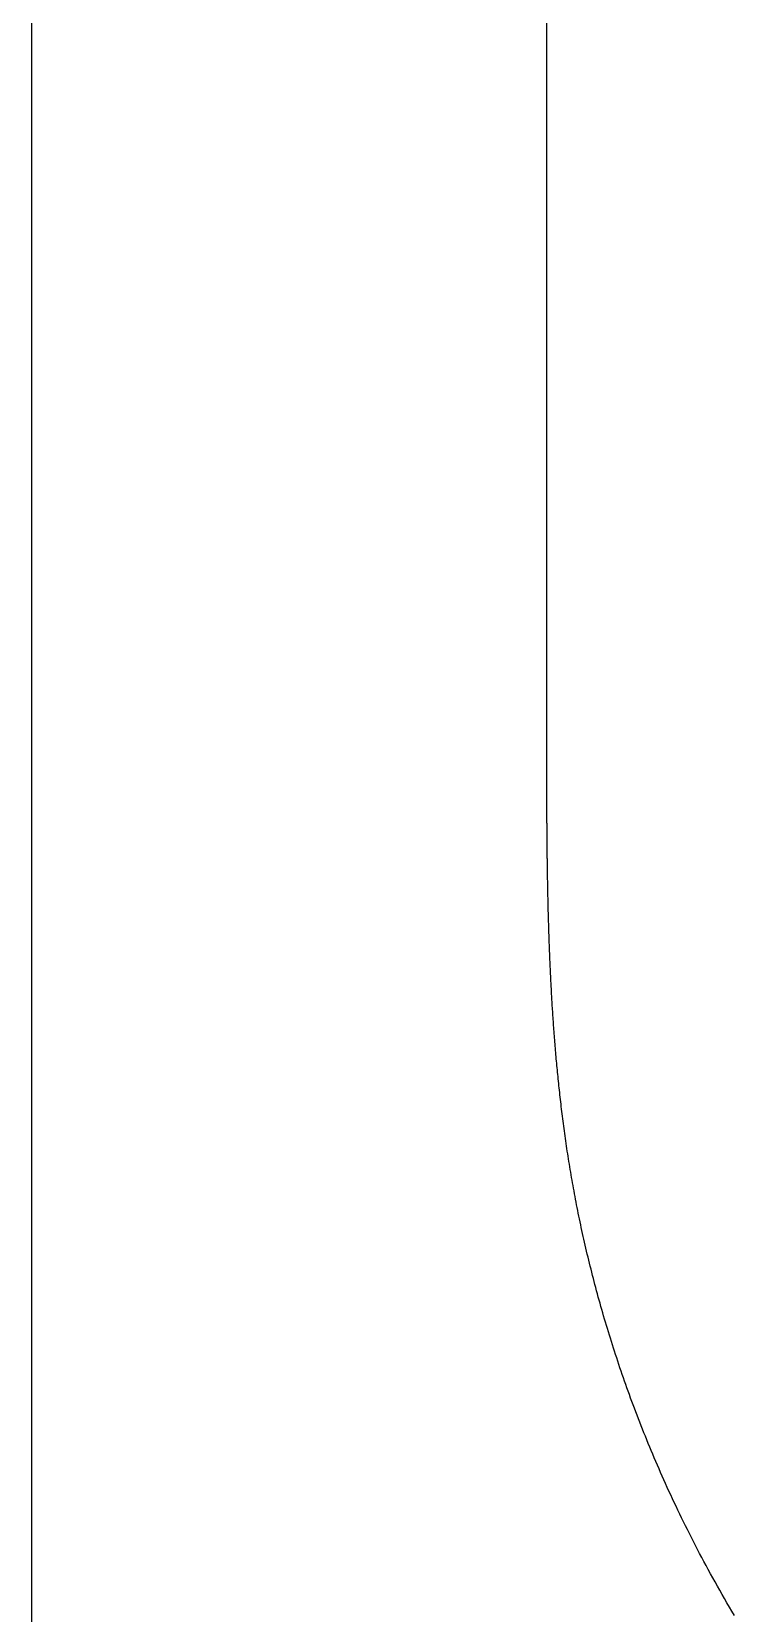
# Model space of a CAD drawing. Extents: x 45 to 235, y 1 to 395.
# Drawn here: x 44.63 to 57.13, y 310.57 to 338.69 of the extents above; entities that cross this region are included whole.
import ezdxf

# ---------------------------------------------------------------- set-up
doc = ezdxf.new("R2010")
doc.units = 0

msp = doc.modelspace()

# ---------------------------------------------------------------- linework, layer by layer
at = {"layer": 'Layer 1'}
for p, q in [((44.6336, 356.5), (44.6336, 39.4004)), ((53.7921, 330.236), (53.7921, 354.538)), ((53.7921, 330.223), (53.7921, 330.236)), ((53.7921, 330.21), (53.7921, 330.223)), ((53.7921, 330.197), (53.7921, 330.21)), ((53.7921, 330.184), (53.7921, 330.197)), ((53.7921, 330.17), (53.7921, 330.184)), ((53.7921, 330.156), (53.7921, 330.17)), ((53.7921, 330.142), (53.7921, 330.156)), ((53.7921, 330.128), (53.7921, 330.142)), ((53.7921, 330.114), (53.7921, 330.128)), ((53.7921, 330.099), (53.7921, 330.114)), ((53.7921, 330.085), (53.7921, 330.099)), ((53.7921, 330.069), (53.7921, 330.085)), ((53.7921, 330.054), (53.7921, 330.069)), ((53.7921, 330.039), (53.7921, 330.054)), ((53.7921, 330.023), (53.7921, 330.039)), ((53.7921, 330.007), (53.7921, 330.023)), ((53.7921, 329.991), (53.7921, 330.007)), ((53.7921, 329.975), (53.7921, 329.991)), ((53.7921, 329.958), (53.7921, 329.975)), ((53.7921, 329.942), (53.7921, 329.958)), ((53.7921, 329.925), (53.7921, 329.942)), ((53.7921, 329.907), (53.7921, 329.925)), ((53.7921, 329.89), (53.7921, 329.907)), ((53.7921, 329.872), (53.7921, 329.89)), ((53.7921, 329.855), (53.7921, 329.872)), ((53.7921, 329.837), (53.7921, 329.855)), ((53.7921, 329.818), (53.7921, 329.837)), ((53.7921, 329.8), (53.7921, 329.818)), ((53.7921, 329.781), (53.7921, 329.8)), ((53.7921, 329.763), (53.7921, 329.781)), ((53.7921, 329.744), (53.7921, 329.763)), ((53.7921, 329.725), (53.7921, 329.744)), ((53.7921, 329.705), (53.7921, 329.725)), ((53.7921, 329.686), (53.7921, 329.705)), ((53.7921, 329.667), (53.7921, 329.686)), ((53.7921, 329.647), (53.7921, 329.667)), ((53.7921, 329.627), (53.7921, 329.647)), ((53.7921, 329.607), (53.7921, 329.627)), ((53.7921, 329.587), (53.7921, 329.607)), ((53.7921, 329.567), (53.7921, 329.587)), ((53.7921, 329.547), (53.7921, 329.567)), ((53.7921, 329.526), (53.7921, 329.547)), ((53.7921, 329.506), (53.7921, 329.526)), ((53.7921, 329.485), (53.7921, 329.506)), ((53.7921, 329.464), (53.7921, 329.485)), ((53.7921, 329.443), (53.7921, 329.464)), ((53.7921, 329.422), (53.7921, 329.443)), ((53.7921, 329.401), (53.7921, 329.422)), ((53.7921, 329.38), (53.7921, 329.401)), ((53.7921, 329.359), (53.7921, 329.38)), ((53.7921, 329.337), (53.7921, 329.359)), ((53.7921, 329.316), (53.7921, 329.337)), ((53.7921, 329.294), (53.7921, 329.316)), ((53.7921, 329.273), (53.7921, 329.294)), ((53.7921, 329.251), (53.7921, 329.273)), ((53.7921, 329.229), (53.7921, 329.251)), ((53.7921, 329.207), (53.7921, 329.229)), ((53.7921, 329.185), (53.7921, 329.207)), ((53.7921, 329.163), (53.7921, 329.185)), ((53.7921, 329.141), (53.7921, 329.163)), ((53.7921, 329.119), (53.7921, 329.141)), ((53.7921, 329.097), (53.7921, 329.119)), ((53.7921, 329.075), (53.7921, 329.097)), ((53.7921, 329.052), (53.7921, 329.075)), ((53.7921, 329.03), (53.7921, 329.052)), ((53.7921, 329.008), (53.7921, 329.03)), ((53.7921, 328.985), (53.7921, 329.008)), ((53.7921, 328.963), (53.7921, 328.985)), ((53.7921, 328.941), (53.7921, 328.963)), ((53.7921, 328.918), (53.7921, 328.941)), ((53.7921, 328.896), (53.7921, 328.918)), ((53.7921, 328.873), (53.7921, 328.896)), ((53.7921, 328.851), (53.7921, 328.873)), ((53.7921, 328.828), (53.7921, 328.851)), ((53.7921, 328.806), (53.7921, 328.828)), ((53.7921, 328.784), (53.7921, 328.806)), ((53.7921, 328.761), (53.7921, 328.784)), ((53.7921, 328.739), (53.7921, 328.761)), ((53.7921, 328.716), (53.7921, 328.739)), ((53.7921, 328.694), (53.7921, 328.716)), ((53.7921, 328.672), (53.7921, 328.694)), ((53.7921, 328.65), (53.7921, 328.672)), ((53.7921, 328.627), (53.7921, 328.65)), ((53.7921, 328.605), (53.7921, 328.627)), ((53.7921, 328.583), (53.7921, 328.605)), ((53.7921, 328.561), (53.7921, 328.583)), ((53.7921, 328.539), (53.7921, 328.561)), ((53.7921, 328.518), (53.7921, 328.539)), ((53.7922, 328.496), (53.7921, 328.518)), ((53.7922, 328.474), (53.7922, 328.496)), ((53.7922, 328.453), (53.7922, 328.474)), ((53.7922, 328.431), (53.7922, 328.453)), ((53.7922, 328.41), (53.7922, 328.431)), ((53.7922, 328.389), (53.7922, 328.41)), ((53.7922, 328.368), (53.7922, 328.389)), ((53.7922, 328.347), (53.7922, 328.368)), ((53.7922, 328.326), (53.7922, 328.347)), ((53.7922, 328.306), (53.7922, 328.326)), ((53.7922, 328.285), (53.7922, 328.306)), ((53.7922, 328.265), (53.7922, 328.285)), ((53.7922, 328.245), (53.7922, 328.265)), ((53.7922, 328.225), (53.7922, 328.245)), ((53.7922, 328.205), (53.7922, 328.225)), ((53.7922, 328.185), (53.7922, 328.205)), ((53.7922, 328.165), (53.7922, 328.185)), ((53.7922, 328.145), (53.7922, 328.165)), ((53.7922, 328.126), (53.7922, 328.145)), ((53.7922, 328.106), (53.7922, 328.126)), ((53.7922, 328.087), (53.7922, 328.106)), ((53.7922, 328.068), (53.7922, 328.087)), ((53.7922, 328.049), (53.7922, 328.068)), ((53.7922, 328.03), (53.7922, 328.049)), ((53.7922, 328.011), (53.7922, 328.03)), ((53.7922, 327.992), (53.7922, 328.011)), ((53.7922, 327.973), (53.7922, 327.992)), ((53.7922, 327.954), (53.7922, 327.973)), ((53.7922, 327.936), (53.7922, 327.954)), ((53.7922, 327.917), (53.7922, 327.936)), ((53.7922, 327.899), (53.7922, 327.917)), ((53.7922, 327.881), (53.7922, 327.899)), ((53.7922, 327.862), (53.7922, 327.881)), ((53.7922, 327.844), (53.7922, 327.862)), ((53.7922, 327.826), (53.7922, 327.844)), ((53.7922, 327.808), (53.7922, 327.826)), ((53.7922, 327.791), (53.7922, 327.808)), ((53.7922, 327.773), (53.7922, 327.791)), ((53.7922, 327.755), (53.7922, 327.773)), ((53.7922, 327.738), (53.7922, 327.755)), ((53.7922, 327.72), (53.7922, 327.738)), ((53.7922, 327.703), (53.7922, 327.72)), ((53.7922, 327.686), (53.7922, 327.703)), ((53.7922, 327.669), (53.7922, 327.686)), ((53.7922, 327.652), (53.7922, 327.669)), ((53.7922, 327.635), (53.7922, 327.652)), ((53.7922, 327.618), (53.7922, 327.635)), ((53.7922, 327.601), (53.7922, 327.618)), ((53.7922, 327.585), (53.7922, 327.601)), ((53.7922, 327.568), (53.7922, 327.585)), ((53.7922, 327.552), (53.7922, 327.568)), ((53.7922, 327.535), (53.7922, 327.552)), ((53.7922, 327.519), (53.7922, 327.535)), ((53.7922, 327.503), (53.7922, 327.519)), ((53.7922, 327.487), (53.7922, 327.503)), ((53.7922, 327.471), (53.7922, 327.487)), ((53.7922, 327.455), (53.7922, 327.471)), ((53.7922, 327.439), (53.7922, 327.455)), ((53.7922, 327.423), (53.7922, 327.439)), ((53.7922, 327.407), (53.7922, 327.423)), ((53.7922, 327.392), (53.7922, 327.407)), ((53.7922, 327.376), (53.7922, 327.392)), ((53.7922, 327.361), (53.7922, 327.376)), ((53.7922, 327.345), (53.7922, 327.361)), ((53.7922, 327.33), (53.7922, 327.345)), ((53.7922, 327.315), (53.7922, 327.33)), ((53.7922, 327.299), (53.7922, 327.315)), ((53.7922, 327.284), (53.7922, 327.299)), ((53.7922, 327.269), (53.7922, 327.284)), ((53.7922, 327.254), (53.7922, 327.269)), ((53.7922, 327.239), (53.7922, 327.254)), ((53.7922, 327.224), (53.7922, 327.239)), ((53.7922, 327.209), (53.7922, 327.224)), ((53.7922, 327.194), (53.7922, 327.209)), ((53.7922, 327.179), (53.7922, 327.194)), ((53.7922, 327.164), (53.7922, 327.179)), ((53.7922, 327.15), (53.7922, 327.164)), ((53.7922, 327.135), (53.7922, 327.15)), ((53.7922, 327.12), (53.7922, 327.135)), ((53.7922, 327.105), (53.7922, 327.12)), ((53.7922, 327.091), (53.7922, 327.105)), ((53.7922, 327.076), (53.7922, 327.091)), ((53.7922, 327.061), (53.7922, 327.076)), ((53.7922, 327.046), (53.7922, 327.061)), ((53.7922, 327.032), (53.7922, 327.046)), ((53.7922, 327.017), (53.7922, 327.032)), ((53.7922, 327.002), (53.7922, 327.017)), ((53.7922, 326.988), (53.7922, 327.002)), ((53.7922, 326.973), (53.7922, 326.988)), ((53.7922, 326.959), (53.7922, 326.973)), ((53.7922, 326.944), (53.7922, 326.959)), ((53.7922, 326.929), (53.7922, 326.944)), ((53.7922, 326.915), (53.7922, 326.929)), ((53.7922, 326.9), (53.7922, 326.915)), ((53.7922, 326.886), (53.7922, 326.9)), ((53.7922, 326.871), (53.7922, 326.886)), ((53.7922, 326.856), (53.7922, 326.871)), ((53.7922, 326.842), (53.7922, 326.856)), ((53.7922, 326.827), (53.7922, 326.842)), ((53.7922, 326.813), (53.7922, 326.827)), ((53.7922, 326.798), (53.7922, 326.813)), ((53.7922, 326.783), (53.7922, 326.798)), ((53.7922, 326.769), (53.7922, 326.783)), ((53.7922, 326.754), (53.7922, 326.769)), ((53.7922, 326.74), (53.7922, 326.754)), ((53.7922, 326.725), (53.7922, 326.74)), ((53.7922, 326.71), (53.7922, 326.725)), ((53.7922, 326.696), (53.7922, 326.71)), ((53.7922, 326.681), (53.7922, 326.696)), ((53.7922, 326.666), (53.7922, 326.681)), ((53.7922, 326.652), (53.7922, 326.666)), ((53.7922, 326.637), (53.7922, 326.652)), ((53.7921, 326.492), (53.7922, 326.506)), ((53.7921, 326.477), (53.7921, 326.492)), ((53.7921, 326.463), (53.7921, 326.477)), ((53.7921, 326.449), (53.7921, 326.463)), ((53.7921, 326.434), (53.7921, 326.449)), ((53.7921, 326.42), (53.7921, 326.434)), ((53.7921, 326.405), (53.7921, 326.42)), ((53.7921, 326.391), (53.7921, 326.405)), ((53.7921, 326.376), (53.7921, 326.391)), ((53.7921, 326.362), (53.7921, 326.376)), ((53.7922, 326.623), (53.7922, 326.637)), ((53.7922, 326.608), (53.7922, 326.623)), ((53.7922, 326.594), (53.7922, 326.608)), ((53.7922, 326.579), (53.7922, 326.594)), ((53.7922, 326.564), (53.7922, 326.579)), ((53.7922, 326.55), (53.7922, 326.564)), ((53.7922, 326.535), (53.7922, 326.55)), ((53.7922, 326.521), (53.7922, 326.535)), ((53.7922, 326.506), (53.7922, 326.521)), ((53.7921, 326.348), (53.7921, 326.362)), ((53.7921, 326.333), (53.7921, 326.348)), ((53.7921, 326.319), (53.7921, 326.333)), ((53.7921, 326.305), (53.7921, 326.319)), ((53.7921, 326.29), (53.7921, 326.305)), ((53.7921, 326.276), (53.7921, 326.29)), ((53.7921, 326.262), (53.7921, 326.276)), ((53.7921, 326.247), (53.7921, 326.262)), ((53.7921, 326.233), (53.7921, 326.247)), ((53.7921, 326.219), (53.7921, 326.233)), ((53.7921, 326.204), (53.7921, 326.219)), ((53.7921, 326.19), (53.7921, 326.204)), ((53.7921, 326.176), (53.7921, 326.19)), ((53.7921, 326.161), (53.7921, 326.176)), ((53.7921, 326.147), (53.7921, 326.161)), ((53.7921, 326.133), (53.7921, 326.147)), ((53.7921, 326.118), (53.7921, 326.133)), ((53.7921, 326.104), (53.7921, 326.118)), ((53.7921, 326.09), (53.7921, 326.104)), ((53.7921, 326.075), (53.7921, 326.09)), ((53.7921, 326.061), (53.7921, 326.075)), ((53.7921, 326.046), (53.7921, 326.061)), ((53.7921, 326.032), (53.7921, 326.046)), ((53.7921, 326.017), (53.7921, 326.032)), ((53.7921, 326.002), (53.7921, 326.017)), ((53.7921, 325.988), (53.7921, 326.002)), ((53.7921, 325.973), (53.7921, 325.988)), ((53.7921, 325.958), (53.7921, 325.973)), ((53.7921, 325.944), (53.7921, 325.958)), ((53.7921, 325.929), (53.7921, 325.944)), ((53.7921, 325.914), (53.7921, 325.929)), ((53.7921, 325.899), (53.7921, 325.914)), ((53.7921, 325.884), (53.7921, 325.899)), ((53.7921, 325.869), (53.7921, 325.884)), ((53.7921, 325.854), (53.7921, 325.869)), ((53.7921, 325.839), (53.7921, 325.854)), ((53.7921, 325.823), (53.7921, 325.839)), ((53.7921, 325.808), (53.7921, 325.823)), ((53.7922, 325.793), (53.7921, 325.808)), ((53.7922, 325.777), (53.7922, 325.793)), ((53.7922, 325.762), (53.7922, 325.777)), ((53.7922, 325.746), (53.7922, 325.762)), ((53.7922, 325.731), (53.7922, 325.746)), ((53.7922, 325.715), (53.7922, 325.731)), ((53.7922, 325.7), (53.7922, 325.715)), ((53.7922, 325.684), (53.7922, 325.7)), ((53.7922, 325.668), (53.7922, 325.684)), ((53.7923, 325.652), (53.7922, 325.668)), ((53.7923, 325.636), (53.7923, 325.652)), ((53.7923, 325.62), (53.7923, 325.636)), ((53.7923, 325.604), (53.7923, 325.62)), ((53.7923, 325.588), (53.7923, 325.604)), ((53.7923, 325.571), (53.7923, 325.588)), ((53.7924, 325.555), (53.7923, 325.571)), ((53.7924, 325.539), (53.7924, 325.555)), ((53.7924, 325.522), (53.7924, 325.539)), ((53.7924, 325.506), (53.7924, 325.522)), ((53.7924, 325.489), (53.7924, 325.506)), ((53.7925, 325.472), (53.7924, 325.489)), ((53.7925, 325.456), (53.7925, 325.472)), ((53.7925, 325.439), (53.7925, 325.456)), ((53.7925, 325.422), (53.7925, 325.439)), ((53.7926, 325.405), (53.7925, 325.422)), ((53.7926, 325.388), (53.7926, 325.405)), ((53.7926, 325.371), (53.7926, 325.388)), ((53.7927, 325.354), (53.7926, 325.371)), ((53.7927, 325.336), (53.7927, 325.354)), ((53.7927, 325.319), (53.7927, 325.336)), ((53.7928, 325.302), (53.7927, 325.319)), ((53.7928, 325.284), (53.7928, 325.302)), ((53.7929, 325.267), (53.7928, 325.284)), ((53.7929, 325.249), (53.7929, 325.267)), ((53.7929, 325.232), (53.7929, 325.249)), ((53.793, 325.214), (53.7929, 325.232)), ((53.793, 325.196), (53.793, 325.214)), ((53.7931, 325.178), (53.793, 325.196)), ((53.7931, 325.16), (53.7931, 325.178)), ((53.7932, 325.142), (53.7931, 325.16)), ((53.7933, 325.124), (53.7932, 325.142)), ((53.7933, 325.106), (53.7933, 325.124)), ((53.7934, 325.087), (53.7933, 325.106)), ((53.7934, 325.069), (53.7934, 325.087)), ((53.7935, 325.051), (53.7934, 325.069)), ((53.7936, 325.032), (53.7935, 325.051)), ((53.7936, 325.013), (53.7936, 325.032)), ((53.7937, 324.995), (53.7936, 325.013)), ((53.7938, 324.976), (53.7937, 324.995)), ((53.7939, 324.957), (53.7938, 324.976)), ((53.794, 324.938), (53.7939, 324.957)), ((53.794, 324.919), (53.794, 324.938)), ((53.7941, 324.9), (53.794, 324.919)), ((53.7942, 324.881), (53.7941, 324.9)), ((53.7943, 324.862), (53.7942, 324.881)), ((53.7944, 324.843), (53.7943, 324.862)), ((53.7945, 324.823), (53.7944, 324.843)), ((53.7946, 324.804), (53.7945, 324.823)), ((53.7947, 324.784), (53.7946, 324.804)), ((53.7948, 324.765), (53.7947, 324.784)), ((53.7949, 324.745), (53.7948, 324.765)), ((53.795, 324.725), (53.7949, 324.745)), ((53.7952, 324.705), (53.795, 324.725)), ((53.7953, 324.685), (53.7952, 324.705)), ((53.7954, 324.665), (53.7953, 324.685)), ((53.7955, 324.645), (53.7954, 324.665)), ((53.7957, 324.625), (53.7955, 324.645)), ((53.7958, 324.605), (53.7957, 324.625)), ((53.7959, 324.584), (53.7958, 324.605)), ((53.7961, 324.564), (53.7959, 324.584)), ((53.7962, 324.543), (53.7961, 324.564)), ((53.7964, 324.522), (53.7962, 324.543)), ((53.7965, 324.502), (53.7964, 324.522)), ((53.7967, 324.481), (53.7965, 324.502)), ((53.7969, 324.46), (53.7967, 324.481)), ((53.797, 324.439), (53.7969, 324.46)), ((53.7972, 324.418), (53.797, 324.439)), ((53.7974, 324.397), (53.7972, 324.418)), ((53.7976, 324.375), (53.7974, 324.397)), ((53.7978, 324.354), (53.7976, 324.375)), ((53.798, 324.332), (53.7978, 324.354)), ((53.7982, 324.311), (53.798, 324.332)), ((53.7984, 324.289), (53.7982, 324.311)), ((53.7986, 324.267), (53.7984, 324.289)), ((53.7988, 324.246), (53.7986, 324.267)), ((53.799, 324.224), (53.7988, 324.246)), ((53.7992, 324.202), (53.799, 324.224)), ((53.7995, 324.18), (53.7992, 324.202)), ((53.7997, 324.157), (53.7995, 324.18)), ((53.8, 324.135), (53.7997, 324.157)), ((53.8002, 324.113), (53.8, 324.135)), ((53.8005, 324.09), (53.8002, 324.113)), ((53.8007, 324.068), (53.8005, 324.09)), ((53.801, 324.045), (53.8007, 324.068)), ((53.8013, 324.022), (53.801, 324.045)), ((53.8016, 323.999), (53.8013, 324.022)), ((53.8019, 323.976), (53.8016, 323.999)), ((53.8022, 323.953), (53.8019, 323.976)), ((53.8025, 323.93), (53.8022, 323.953)), ((53.8028, 323.907), (53.8025, 323.93)), ((53.8031, 323.883), (53.8028, 323.907)), ((53.8035, 323.86), (53.8031, 323.883)), ((53.8038, 323.836), (53.8035, 323.86)), ((53.8041, 323.812), (53.8038, 323.836)), ((53.8045, 323.789), (53.8041, 323.812)), ((53.8049, 323.765), (53.8045, 323.789)), ((53.8052, 323.741), (53.8049, 323.765)), ((53.8056, 323.717), (53.8052, 323.741)), ((53.806, 323.692), (53.8056, 323.717)), ((53.8064, 323.668), (53.806, 323.692)), ((53.8068, 323.644), (53.8064, 323.668)), ((53.8072, 323.619), (53.8068, 323.644)), ((53.8077, 323.595), (53.8072, 323.619)), ((53.8081, 323.57), (53.8077, 323.595)), ((53.8086, 323.545), (53.8081, 323.57)), ((53.809, 323.52), (53.8086, 323.545)), ((53.8095, 323.495), (53.809, 323.52)), ((53.81, 323.47), (53.8095, 323.495)), ((53.8105, 323.445), (53.81, 323.47)), ((53.811, 323.419), (53.8105, 323.445)), ((53.8115, 323.394), (53.811, 323.419)), ((53.812, 323.368), (53.8115, 323.394)), ((53.8126, 323.343), (53.812, 323.368)), ((53.8131, 323.317), (53.8126, 323.343)), ((53.8137, 323.291), (53.8131, 323.317)), ((53.8143, 323.265), (53.8137, 323.291)), ((53.8149, 323.239), (53.8143, 323.265)), ((53.8155, 323.212), (53.8149, 323.239)), ((53.8161, 323.186), (53.8155, 323.212)), ((53.8167, 323.16), (53.8161, 323.186)), ((53.8174, 323.133), (53.8167, 323.16)), ((53.818, 323.106), (53.8174, 323.133)), ((53.8187, 323.079), (53.818, 323.106)), ((53.8194, 323.053), (53.8187, 323.079)), ((53.8201, 323.025), (53.8194, 323.053)), ((53.8208, 322.998), (53.8201, 323.025)), ((53.8215, 322.971), (53.8208, 322.998)), ((53.8223, 322.944), (53.8215, 322.971)), ((53.8231, 322.916), (53.8223, 322.944)), ((53.8238, 322.888), (53.8231, 322.916)), ((53.8246, 322.861), (53.8238, 322.888)), ((53.8255, 322.833), (53.8246, 322.861)), ((53.8263, 322.805), (53.8255, 322.833)), ((53.8271, 322.777), (53.8263, 322.805)), ((53.828, 322.748), (53.8271, 322.777)), ((53.8289, 322.72), (53.828, 322.748)), ((53.8298, 322.691), (53.8289, 322.72)), ((53.8307, 322.663), (53.8298, 322.691)), ((53.8317, 322.634), (53.8307, 322.663)), ((53.8327, 322.605), (53.8317, 322.634)), ((53.8336, 322.576), (53.8327, 322.605)), ((53.8346, 322.547), (53.8336, 322.576)), ((53.8357, 322.518), (53.8346, 322.547)), ((53.8367, 322.488), (53.8357, 322.518)), ((53.8378, 322.459), (53.8367, 322.488)), ((53.8389, 322.429), (53.8378, 322.459)), ((53.84, 322.399), (53.8389, 322.429)), ((53.8411, 322.369), (53.84, 322.399)), ((53.8423, 322.339), (53.8411, 322.369)), ((53.8435, 322.309), (53.8423, 322.339)), ((53.8447, 322.279), (53.8435, 322.309)), ((53.8459, 322.248), (53.8447, 322.279)), ((53.8472, 322.218), (53.8459, 322.248)), ((53.8485, 322.187), (53.8472, 322.218)), ((53.8498, 322.156), (53.8485, 322.187)), ((53.8511, 322.125), (53.8498, 322.156)), ((53.8525, 322.094), (53.8511, 322.125)), ((53.8539, 322.063), (53.8525, 322.094)), ((53.8553, 322.032), (53.8539, 322.063)), ((53.8568, 322), (53.8553, 322.032)), ((53.8583, 321.968), (53.8568, 322)), ((53.8598, 321.937), (53.8583, 321.968)), ((53.8613, 321.905), (53.8598, 321.937)), ((53.8629, 321.872), (53.8613, 321.905)), ((53.8645, 321.84), (53.8629, 321.872)), ((53.8661, 321.808), (53.8645, 321.84)), ((53.8678, 321.775), (53.8661, 321.808)), ((53.8695, 321.743), (53.8678, 321.775)), ((53.8712, 321.71), (53.8695, 321.743)), ((53.873, 321.677), (53.8712, 321.71)), ((53.8748, 321.644), (53.873, 321.677)), ((53.8766, 321.61), (53.8748, 321.644)), ((53.8785, 321.577), (53.8766, 321.61)), ((53.8804, 321.544), (53.8785, 321.577)), ((53.8823, 321.51), (53.8804, 321.544)), ((53.8843, 321.476), (53.8823, 321.51)), ((53.8863, 321.442), (53.8843, 321.476)), ((53.8884, 321.408), (53.8863, 321.442)), ((53.8905, 321.374), (53.8884, 321.408)), ((53.8926, 321.339), (53.8905, 321.374)), ((53.8948, 321.305), (53.8926, 321.339)), ((53.897, 321.27), (53.8948, 321.305)), ((53.8993, 321.235), (53.897, 321.27)), ((53.9016, 321.2), (53.8993, 321.235)), ((53.904, 321.165), (53.9016, 321.2)), ((53.9064, 321.129), (53.904, 321.165)), ((53.9088, 321.094), (53.9064, 321.129)), ((53.9113, 321.058), (53.9088, 321.094)), ((53.9139, 321.022), (53.9113, 321.058)), ((53.9164, 320.986), (53.9139, 321.022)), ((53.9191, 320.95), (53.9164, 320.986)), ((53.9218, 320.914), (53.9191, 320.95)), ((53.9245, 320.877), (53.9218, 320.914)), ((53.9273, 320.841), (53.9245, 320.877)), ((53.9301, 320.804), (53.9273, 320.841)), ((53.933, 320.767), (53.9301, 320.804)), ((53.936, 320.73), (53.933, 320.767)), ((53.939, 320.692), (53.936, 320.73)), ((53.942, 320.655), (53.939, 320.692)), ((53.9452, 320.617), (53.942, 320.655)), ((53.9483, 320.58), (53.9452, 320.617)), ((53.9516, 320.542), (53.9483, 320.58)), ((53.9549, 320.504), (53.9516, 320.542)), ((53.9582, 320.465), (53.9549, 320.504)), ((53.9617, 320.427), (53.9582, 320.465)), ((53.9651, 320.388), (53.9617, 320.427)), ((53.9687, 320.35), (53.9651, 320.388)), ((53.9723, 320.311), (53.9687, 320.35)), ((53.976, 320.271), (53.9723, 320.311)), ((53.9797, 320.232), (53.976, 320.271)), ((53.9836, 320.193), (53.9797, 320.232)), ((53.9874, 320.153), (53.9836, 320.193)), ((53.9914, 320.113), (53.9874, 320.153)), ((53.9954, 320.073), (53.9914, 320.113)), ((53.9995, 320.033), (53.9954, 320.073)), ((54.0037, 319.993), (53.9995, 320.033)), ((54.008, 319.952), (54.0037, 319.993)), ((54.0123, 319.912), (54.008, 319.952)), ((54.0167, 319.871), (54.0123, 319.912)), ((54.0212, 319.83), (54.0167, 319.871)), ((54.0258, 319.788), (54.0212, 319.83)), ((54.0305, 319.747), (54.0258, 319.788)), ((54.0352, 319.705), (54.0305, 319.747)), ((54.04, 319.664), (54.0352, 319.705)), ((54.045, 319.622), (54.04, 319.664)), ((54.05, 319.58), (54.045, 319.622)), ((54.055, 319.537), (54.05, 319.58)), ((54.0602, 319.495), (54.055, 319.537)), ((54.0655, 319.452), (54.0602, 319.495)), ((54.0709, 319.409), (54.0655, 319.452)), ((54.0763, 319.366), (54.0709, 319.409)), ((54.0819, 319.323), (54.0763, 319.366)), ((54.0876, 319.28), (54.0819, 319.323)), ((54.0933, 319.236), (54.0876, 319.28)), ((54.0992, 319.192), (54.0933, 319.236)), ((54.1052, 319.148), (54.0992, 319.192)), ((54.1112, 319.104), (54.1052, 319.148)), ((54.1174, 319.06), (54.1112, 319.104)), ((54.1237, 319.015), (54.1174, 319.06)), ((54.1301, 318.971), (54.1237, 319.015)), ((54.1367, 318.926), (54.1301, 318.971)), ((54.1433, 318.88), (54.1367, 318.926)), ((54.1501, 318.835), (54.1433, 318.88)), ((54.157, 318.79), (54.1501, 318.835)), ((54.164, 318.744), (54.157, 318.79)), ((54.1711, 318.698), (54.164, 318.744)), ((54.1784, 318.652), (54.1711, 318.698)), ((54.1857, 318.605), (54.1784, 318.652)), ((54.1933, 318.559), (54.1857, 318.605)), ((54.2009, 318.512), (54.1933, 318.559)), ((54.2087, 318.465), (54.2009, 318.512)), ((54.2166, 318.418), (54.2087, 318.465)), ((54.2247, 318.37), (54.2166, 318.418)), ((54.2328, 318.323), (54.2247, 318.37)), ((54.2412, 318.275), (54.2328, 318.323)), ((54.2497, 318.227), (54.2412, 318.275)), ((54.2583, 318.179), (54.2497, 318.227)), ((54.267, 318.13), (54.2583, 318.179)), ((54.276, 318.082), (54.267, 318.13)), ((54.285, 318.033), (54.276, 318.082)), ((54.2942, 317.984), (54.285, 318.033)), ((54.3036, 317.935), (54.2942, 317.984)), ((54.3131, 317.885), (54.3036, 317.935)), ((54.3228, 317.835), (54.3131, 317.885)), ((54.3327, 317.785), (54.3228, 317.835)), ((54.3427, 317.735), (54.3327, 317.785)), ((54.3528, 317.685), (54.3427, 317.735)), ((54.3632, 317.634), (54.3528, 317.685)), ((54.3737, 317.584), (54.3632, 317.634)), ((54.3843, 317.533), (54.3737, 317.584)), ((54.3951, 317.481), (54.3843, 317.533)), ((54.4061, 317.43), (54.3951, 317.481)), ((54.4173, 317.378), (54.4061, 317.43)), ((54.4286, 317.327), (54.4173, 317.378)), ((54.4401, 317.275), (54.4286, 317.327)), ((54.4518, 317.222), (54.4401, 317.275)), ((54.4637, 317.17), (54.4518, 317.222)), ((54.4757, 317.118), (54.4637, 317.17)), ((54.4879, 317.065), (54.4757, 317.118)), ((54.5003, 317.012), (54.4879, 317.065)), ((54.5128, 316.959), (54.5003, 317.012)), ((54.5255, 316.905), (54.5128, 316.959)), ((54.5385, 316.852), (54.5255, 316.905)), ((54.5516, 316.798), (54.5385, 316.852)), ((54.5648, 316.745), (54.5516, 316.798)), ((54.5783, 316.691), (54.5648, 316.745)), ((54.5919, 316.636), (54.5783, 316.691)), ((54.6058, 316.582), (54.5919, 316.636)), ((54.6198, 316.528), (54.6058, 316.582)), ((54.634, 316.473), (54.6198, 316.528)), ((54.6484, 316.418), (54.634, 316.473)), ((54.663, 316.363), (54.6484, 316.418)), ((54.6778, 316.308), (54.663, 316.363)), ((54.6927, 316.253), (54.6778, 316.308)), ((54.7079, 316.197), (54.6927, 316.253)), ((54.7232, 316.142), (54.7079, 316.197)), ((54.7388, 316.086), (54.7232, 316.142)), ((54.7545, 316.03), (54.7388, 316.086)), ((54.7705, 315.974), (54.7545, 316.03)), ((54.7866, 315.918), (54.7705, 315.974)), ((54.803, 315.862), (54.7866, 315.918)), ((54.8195, 315.805), (54.803, 315.862)), ((54.8363, 315.748), (54.8195, 315.805)), ((54.8532, 315.692), (54.8363, 315.748)), ((54.8703, 315.635), (54.8532, 315.692)), ((54.8877, 315.578), (54.8703, 315.635)), ((54.9053, 315.52), (54.8877, 315.578)), ((54.923, 315.463), (54.9053, 315.52)), ((54.941, 315.406), (54.923, 315.463)), ((54.9593, 315.348), (54.941, 315.406)), ((54.9777, 315.29), (54.9593, 315.348)), ((54.9964, 315.232), (54.9777, 315.29)), ((55.0152, 315.174), (54.9964, 315.232)), ((55.0344, 315.116), (55.0152, 315.174)), ((55.0537, 315.057), (55.0344, 315.116)), ((55.0733, 314.999), (55.0537, 315.057)), ((55.0931, 314.94), (55.0733, 314.999)), ((55.1132, 314.881), (55.0931, 314.94)), ((55.1335, 314.822), (55.1132, 314.881)), ((55.1541, 314.762), (55.1335, 314.822)), ((55.1749, 314.703), (55.1541, 314.762)), ((55.1959, 314.643), (55.1749, 314.703)), ((55.2172, 314.583), (55.1959, 314.643)), ((55.2388, 314.523), (55.2172, 314.583)), ((55.2606, 314.462), (55.2388, 314.523)), ((55.2827, 314.402), (55.2606, 314.462)), ((55.3051, 314.341), (55.2827, 314.402)), ((55.3277, 314.28), (55.3051, 314.341)), ((55.3507, 314.219), (55.3277, 314.28)), ((55.3739, 314.158), (55.3507, 314.219)), ((55.3974, 314.096), (55.3739, 314.158)), ((55.4212, 314.034), (55.3974, 314.096)), ((55.4452, 313.972), (55.4212, 314.034)), ((55.4696, 313.91), (55.4452, 313.972)), ((55.4943, 313.847), (55.4696, 313.91)), ((55.5193, 313.785), (55.4943, 313.847)), ((55.5446, 313.722), (55.5193, 313.785)), ((55.5702, 313.658), (55.5446, 313.722)), ((55.5962, 313.595), (55.5702, 313.658)), ((55.6224, 313.531), (55.5962, 313.595)), ((55.649, 313.467), (55.6224, 313.531)), ((55.676, 313.403), (55.649, 313.467)), ((55.7032, 313.339), (55.676, 313.403)), ((55.7308, 313.274), (55.7032, 313.339)), ((55.7588, 313.209), (55.7308, 313.274)), ((55.7871, 313.144), (55.7588, 313.209)), ((55.8158, 313.078), (55.7871, 313.144)), ((55.8448, 313.012), (55.8158, 313.078)), ((55.8742, 312.946), (55.8448, 313.012)), ((55.904, 312.88), (55.8742, 312.946)), ((55.9341, 312.813), (55.904, 312.88)), ((55.9646, 312.747), (55.9341, 312.813)), ((55.9955, 312.68), (55.9646, 312.747)), ((56.0268, 312.612), (55.9955, 312.68)), ((56.0585, 312.544), (56.0268, 312.612)), ((56.0906, 312.477), (56.0585, 312.544)), ((56.1231, 312.408), (56.0906, 312.477)), ((56.156, 312.34), (56.1231, 312.408)), ((56.1893, 312.271), (56.156, 312.34)), ((56.223, 312.202), (56.1893, 312.271)), ((56.2572, 312.133), (56.223, 312.202)), ((56.2918, 312.063), (56.2572, 312.133)), ((56.3268, 311.993), (56.2918, 312.063)), ((56.3622, 311.923), (56.3268, 311.993)), ((56.3981, 311.853), (56.3622, 311.923)), ((56.4345, 311.782), (56.3981, 311.853)), ((56.4713, 311.711), (56.4345, 311.782)), ((56.5086, 311.64), (56.4713, 311.711)), ((56.5463, 311.568), (56.5086, 311.64)), ((56.5845, 311.496), (56.5463, 311.568)), ((56.6232, 311.424), (56.5845, 311.496)), ((56.6624, 311.352), (56.6232, 311.424)), ((56.702, 311.279), (56.6624, 311.352)), ((56.7422, 311.206), (56.702, 311.279)), ((56.7829, 311.133), (56.7422, 311.206)), ((56.824, 311.059), (56.7829, 311.133)), ((56.8657, 310.986), (56.824, 311.059)), ((56.9079, 310.912), (56.8657, 310.986)), ((56.9506, 310.837), (56.9079, 310.912)), ((56.9939, 310.762), (56.9506, 310.837)), ((57.0377, 310.687), (56.9939, 310.762)), ((57.082, 310.612), (57.0377, 310.687)), ((57.1269, 310.537), (57.082, 310.612))]:
    msp.add_line(p, q, dxfattribs=at)

doc.saveas('drawing.dxf')
